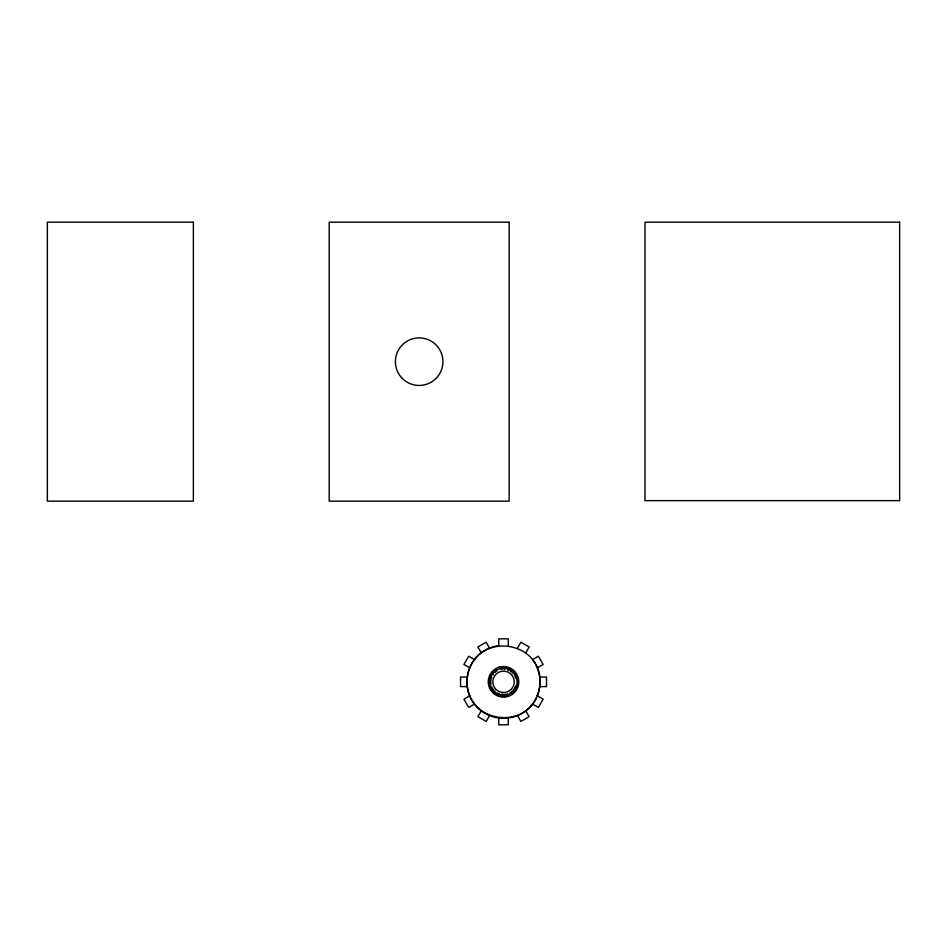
<?xml version="1.0" encoding="UTF-8"?>
<svg xmlns="http://www.w3.org/2000/svg" width="947" height="947" viewBox="0 0 947 947"><rect width="100%" height="100%" fill="white"/><g stroke="black" fill="none" stroke-linecap="round" stroke-linejoin="round"><path stroke-width="1.42" d="M517.926 684.859L518.151 683.166M504.597 669.446L504.893 667.209L506.574 667.434M500.418 696.211L502.099 696.447L502.407 694.198M467.333 677.058C474.116 629.862 545.389 639.249 539.719 686.587C532.936 733.783 461.663 724.408 467.333 677.058L460.538 677.058L460.538 686.587L467.333 686.587M507.758 670.145L508.634 668.061L510.196 668.712M490.416 675.128L489.765 676.703L491.848 677.578M497.684 692.837L496.808 694.92L498.371 695.583L499.247 693.488M481.301 710.783L477.904 716.666L486.166 721.436L489.552 715.553M517.5 648.103L520.886 642.22L529.148 646.979L525.751 652.862M510.634 671.636L512.019 669.849L513.357 670.878L511.984 672.678M492.594 671.968L491.552 673.317L493.351 674.702M495.044 690.955L493.647 692.742L494.997 693.784M513.025 673.814L514.825 672.441L515.855 673.791M492.973 688.445L491.162 689.818L492.191 691.168L493.991 689.795M469.795 695.796L463.923 699.194L468.682 707.445L474.565 704.047M537.245 667.86L543.128 664.463L538.37 656.212L532.486 659.609A36.507 36.507 0 0 1 520.377 714.204A36.507 36.507 0 0 1 468.706 692.802A36.507 36.507 0 0 1 498.761 645.629L498.761 638.846L508.29 638.846L508.29 645.629M509.687 695.157L508.125 695.808L507.261 693.713M514.777 676.549L516.861 675.684L517.512 677.259L515.417 678.123M492.262 687.06L490.167 687.913L489.516 686.35M499.235 667.162A15.282 15.282 0 0 1 518.376 685.439A15.282 15.282 0 0 1 492.973 692.873A15.282 15.282 0 0 1 499.235 667.162L503.177 666.546M491.079 682.29L488.83 682.574L489.043 684.255L491.292 683.971M539.719 677.058L546.514 677.058L546.514 686.587L539.719 686.587M491.375 679.058L489.137 678.75L488.901 680.431L491.15 680.739M515.215 686.042L517.311 686.906L516.66 688.469L514.564 687.605M474.565 659.609L468.682 656.212L463.923 664.463L469.795 667.86M537.245 695.796L543.128 699.194L538.37 707.445L532.486 704.047M513.724 688.919L515.523 690.292L514.493 691.641L512.694 690.256M511.546 691.31L512.931 693.109L511.581 694.139L510.196 692.34M496.891 671.281L495.518 669.482L494.168 670.512L495.541 672.311M513.345 672.453L515.44 675.306M489.552 648.103L486.166 642.22L477.904 646.979L481.301 652.862M525.751 710.783L529.148 716.666L520.886 721.436L517.5 715.553M501.294 694.044L502.099 696.447M517.997 679.342L518.222 681.023M503.046 669.375L502.75 667.126L501.07 667.351L501.354 669.588M505.651 694.068L505.935 696.317L504.242 696.519L503.97 694.281M508.634 668.061L508.799 670.583M508.29 718.015L508.29 724.81L498.761 724.81L498.761 718.015M193.366 222.19L47.35 222.19L47.35 501.152L193.366 501.152L193.366 222.19M509.155 222.19L329.177 222.19L329.177 501.152L509.155 501.152L509.155 222.19M899.65 222.19L644.978 222.19L644.978 500.643L899.65 500.643L899.65 222.19M502.372 692.458L499.661 691.795A10.701 10.701 0 0 1 496.121 674.11A10.701 10.701 0 0 1 513.653 678.372A10.701 10.701 0 0 1 502.372 692.458M402.357 378.48A23.77 23.77 0 0 0 442.131 367.827A23.77 23.77 0 0 0 413.022 338.706A23.77 23.77 0 0 0 402.357 378.48M496.465 693.429A13.578 13.578 0 0 0 517.109 682.136A13.578 13.578 0 0 0 497.009 669.908A13.578 13.578 0 0 0 496.465 693.429"/></g></svg>
